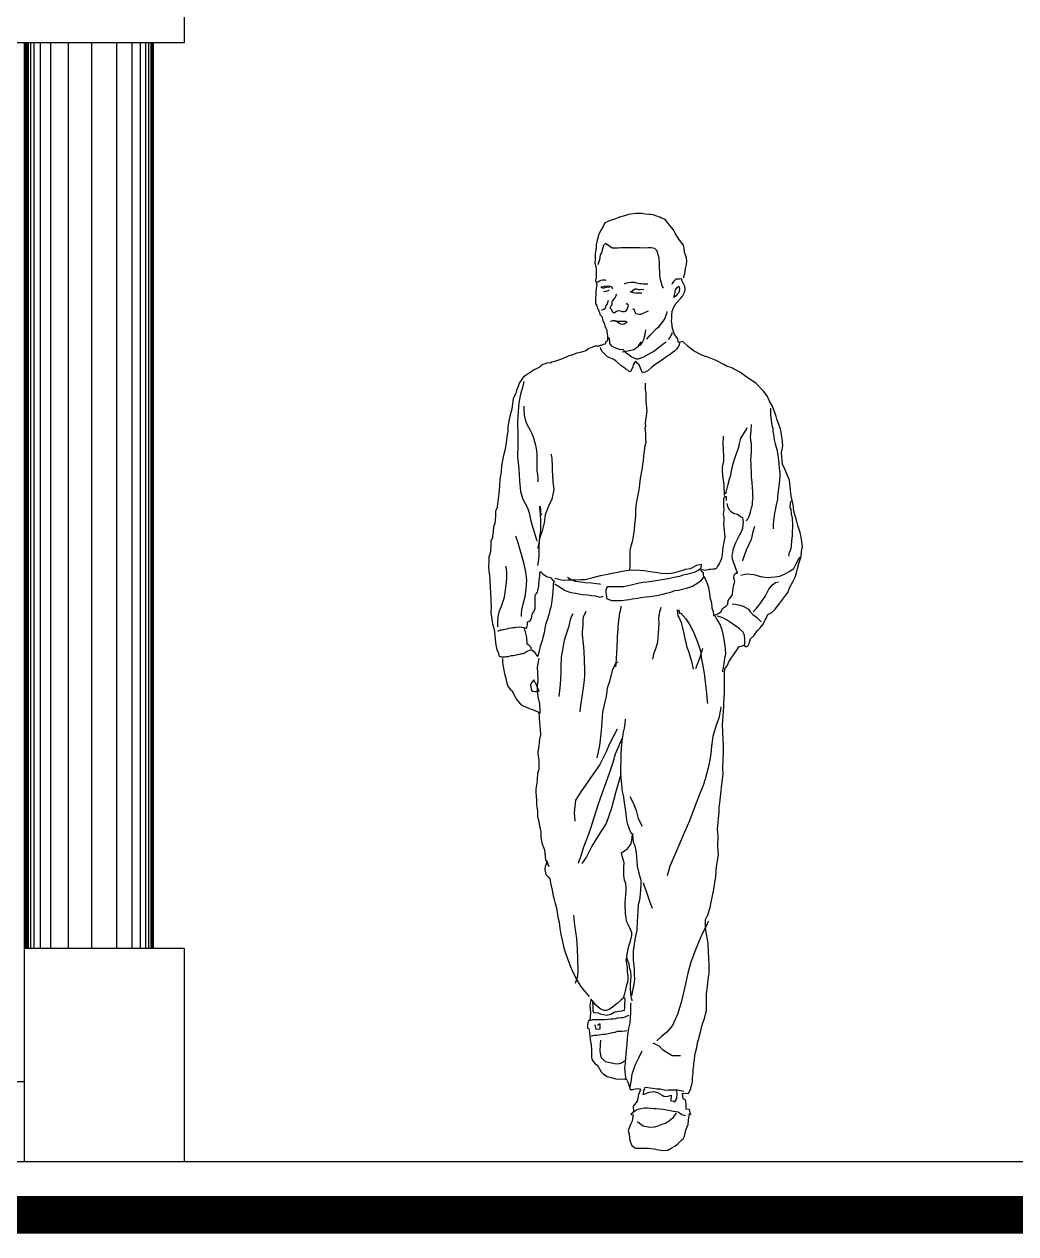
# Model space of a CAD drawing. Extents: x 152 to 700, y -120 to 84.
# Drawn here: x 176.58 to 178.441, y 76.948 to 79.219 of the extents above; entities that cross this region are included whole.
import ezdxf

# ---------------------------------------------------------------- set-up
doc = ezdxf.new("R2010")
doc.units = 0
doc.header["$LTSCALE"] = 0.03
doc.layers.get('0').update_dxf_attribs({"linetype": 'CONTINUOUS'})
doc.layers.add('MUEBLES', color=8, linetype='CONTINUOUS')

# ---------------------------------------------------------------- blocks, each defined once
blk = doc.blocks.new('PEOPLE5')
at = {"linetype": 'Continuous'}
for points in [[(-0.0001, 0.9958), (-0.0006, 0.9965), (-0.0028, 0.9976), (-0.0037, 0.9979), (-0.0051, 0.9982), (-0.0068, 0.9993), (-0.0082, 0.9996), (-0.0101, 1.0004), (-0.0129, 1.0017), (-0.0141, 1.002), (-0.0167, 1.0024), (-0.0184, 1.0024), (-0.0225, 1.0027), (-0.0256, 1.0034), (-0.0279, 1.0034), (-0.0299, 1.0032), (-0.0324, 1.0032), (-0.038, 1.0026), (-0.0403, 1.0024), (-0.0422, 1.0017), (-0.0462, 1.0004), (-0.0485, 0.9998), (-0.0498, 0.9993), (-0.0523, 0.9982), (-0.0541, 0.9976), (-0.0574, 0.9967), (-0.0589, 0.9961), (-0.0613, 0.9953), (-0.0631, 0.9944), (-0.0647, 0.9936), (-0.0656, 0.993), (-0.0668, 0.9914), (-0.0672, 0.9903), (-0.0681, 0.9885), (-0.0698, 0.9854), (-0.0704, 0.9846), (-0.0717, 0.9818), (-0.0726, 0.9792), (-0.0729, 0.9781), (-0.0735, 0.9759), (-0.0737, 0.975), (-0.0743, 0.9726), (-0.0744, 0.972), (-0.0748, 0.9694), (-0.0749, 0.9668), (-0.0751, 0.9657), (-0.0751, 0.9646), (-0.0751, 0.9638), (-0.076, 0.961), (-0.076, 0.9609), (-0.0758, 0.9582), (-0.076, 0.9551), (-0.0763, 0.9502), (-0.0752, 0.9467), (-0.0749, 0.9435), (-0.0748, 0.9419), (-0.0748, 0.9396), (-0.0748, 0.9368), (-0.0748, 0.9339), (-0.0751, 0.9332), (-0.0755, 0.9326), (-0.0755, 0.9315), (-0.0748, 0.9298), (-0.0744, 0.9277), (-0.0741, 0.9266), (-0.0744, 0.925), (-0.0748, 0.9236), (-0.0749, 0.9224), (-0.0752, 0.9205), (-0.0754, 0.9185), (-0.0754, 0.9153), (-0.0755, 0.9139), (-0.0755, 0.9126), (-0.0755, 0.9098), (-0.0755, 0.9075), (-0.0751, 0.9063), (-0.074, 0.9045), (-0.0734, 0.9019), (-0.0729, 0.901), (-0.0721, 0.899), (-0.0715, 0.8974), (-0.0709, 0.8954), (-0.0687, 0.8934), (-0.0686, 0.8917), (-0.0682, 0.8903), (-0.0679, 0.8886), (-0.0673, 0.888), (-0.067, 0.8872), (-0.0662, 0.8862), (-0.0653, 0.8819), (-0.0644, 0.8808), (-0.0637, 0.8794), (-0.0634, 0.8783), (-0.0634, 0.8771), (-0.0631, 0.8745), (-0.0627, 0.8729), (-0.0627, 0.8718), (-0.0627, 0.8707), (-0.0627, 0.8689), (-0.0628, 0.867), (-0.0641, 0.8667), (-0.0645, 0.8662), (-0.0651, 0.8636), (-0.0675, 0.8634), (-0.0689, 0.8628), (-0.0699, 0.8622), (-0.0707, 0.8622), (-0.0721, 0.8616), (-0.0737, 0.8616), (-0.0758, 0.8614), (-0.0775, 0.8611), (-0.0794, 0.8603), (-0.0806, 0.8597), (-0.0822, 0.8591), (-0.0838, 0.8582), (-0.0861, 0.8566), (-0.0907, 0.8551), (-0.0934, 0.8546), (-0.0957, 0.8541), (-0.0985, 0.8529), (-0.1008, 0.852), (-0.1028, 0.8515), (-0.1048, 0.8507), (-0.1076, 0.8493), (-0.1111, 0.8479), (-0.1121, 0.8475), (-0.1152, 0.8467), (-0.1163, 0.8462), (-0.1194, 0.8453), (-0.1221, 0.8444), (-0.1241, 0.8433), (-0.127, 0.8436), (-0.1294, 0.8428), (-0.1317, 0.8419), (-0.1339, 0.8405), (-0.1359, 0.8388), (-0.139, 0.8372), (-0.1411, 0.8363), (-0.1486, 0.8312), (-0.1506, 0.8298), (-0.1526, 0.8288), (-0.1542, 0.8262), (-0.1557, 0.824), (-0.157, 0.822), (-0.1582, 0.8185), (-0.1599, 0.8141), (-0.1608, 0.8113), (-0.1636, 0.8053), (-0.1647, 0.7975), (-0.165, 0.7941), (-0.1669, 0.7882), (-0.1681, 0.7814), (-0.1692, 0.7756), (-0.1694, 0.7711), (-0.1703, 0.7642), (-0.1712, 0.7581), (-0.1726, 0.7502), (-0.1743, 0.7434), (-0.1759, 0.7336), (-0.1764, 0.7274), (-0.1778, 0.7195), (-0.1781, 0.7124), (-0.1788, 0.7043), (-0.1799, 0.6954), (-0.1804, 0.6931), (-0.1805, 0.6906), (-0.1804, 0.6896), (-0.1816, 0.6869), (-0.1826, 0.6849), (-0.1824, 0.6798), (-0.1827, 0.6762), (-0.1833, 0.6719), (-0.1844, 0.6685), (-0.185, 0.6633), (-0.1855, 0.6587), (-0.1858, 0.6571), (-0.1875, 0.6531), (-0.1875, 0.6494), (-0.1877, 0.6429), (-0.1881, 0.6402), (-0.1895, 0.636), (-0.1897, 0.6303), (-0.1899, 0.626), (-0.1894, 0.6211), (-0.1888, 0.6165), (-0.1886, 0.6128), (-0.1886, 0.61), (-0.188, 0.6041), (-0.1878, 0.5977), (-0.1875, 0.5914), (-0.1875, 0.589), (-0.1869, 0.5833), (-0.1875, 0.5771), (-0.1868, 0.572), (-0.1855, 0.5648), (-0.1843, 0.5597), (-0.1835, 0.5565), (-0.183, 0.5521), (-0.1827, 0.5492), (-0.1823, 0.5444), (-0.1819, 0.5408), (-0.181, 0.5372), (-0.1793, 0.534), (-0.179, 0.531), (-0.1785, 0.5304), (-0.1764, 0.5296), (-0.1756, 0.5296), (-0.1745, 0.5295), (-0.1726, 0.5295), (-0.1709, 0.5298), (-0.1689, 0.5301), (-0.168, 0.5302), (-0.1655, 0.5309), (-0.1635, 0.5309), (-0.1616, 0.5312), (-0.1591, 0.5321), (-0.1563, 0.5326), (-0.1543, 0.533), (-0.1529, 0.5333), (-0.1508, 0.5343), (-0.1487, 0.5355), (-0.1467, 0.5364), (-0.1444, 0.5371), (-0.1442, 0.5396), (-0.1453, 0.5405), (-0.147, 0.5422), (-0.1486, 0.543), (-0.1487, 0.5451), (-0.1489, 0.5479), (-0.1491, 0.5503), (-0.1495, 0.5535), (-0.1503, 0.5563), (-0.1511, 0.5579), (-0.1514, 0.5597), (-0.1519, 0.5606), (-0.1543, 0.5611), (-0.1565, 0.5613), (-0.1599, 0.5611), (-0.1618, 0.5606), (-0.1639, 0.5605), (-0.1658, 0.5603), (-0.1684, 0.5597), (-0.1705, 0.5591), (-0.1723, 0.5588), (-0.1754, 0.5582), (-0.1776, 0.5582), (-0.1804, 0.5565)], [(0.0186, 0.9346), (0.0189, 0.9362), (0.0199, 0.9391), (0.0205, 0.9446), (0.0216, 0.9489), (0.0219, 0.9523), (0.0217, 0.9559), (0.0194, 0.9621), (0.0192, 0.9666), (0.0183, 0.9694), (0.0134, 0.9759), (0.0096, 0.9823), (0.0076, 0.9858), (0.0033, 0.991), (0.0014, 0.9936), (-0.0015, 0.9972)], [(-0.0029, 0.9235), (-0.0039, 0.9253), (-0.0046, 0.927), (-0.0048, 0.9283), (-0.0054, 0.9301), (-0.006, 0.9323), (-0.0067, 0.9377), (-0.0068, 0.9408), (-0.0071, 0.9453), (-0.0071, 0.95), (-0.0077, 0.9556), (-0.0087, 0.959), (-0.0093, 0.9616), (-0.0098, 0.9633), (-0.0122, 0.966), (-0.016, 0.9668), (-0.0198, 0.9666), (-0.0253, 0.9663), (-0.0287, 0.9666), (-0.034, 0.9666), (-0.0411, 0.9668), (-0.044, 0.9668), (-0.0487, 0.9668), (-0.0515, 0.9664), (-0.0577, 0.9663), (-0.0591, 0.9674), (-0.065, 0.9714), (-0.0675, 0.9688), (-0.0675, 0.9683), (-0.0676, 0.9668), (-0.0693, 0.9613), (-0.0706, 0.9592), (-0.0712, 0.9539), (-0.0732, 0.9483)], [(-0.0644, 0.9314), (-0.0647, 0.9315), (-0.065, 0.932), (-0.0659, 0.9322), (-0.0682, 0.932), (-0.0699, 0.9317), (-0.0713, 0.9311), (-0.073, 0.9301), (-0.0741, 0.9295)], [(-0.042, 0.0767), (-0.0405, 0.0737), (-0.0391, 0.0697), (-0.0386, 0.0672), (-0.036, 0.0674), (-0.0316, 0.0683), (-0.0281, 0.068), (-0.0276, 0.0669), (-0.0298, 0.0619), (-0.0304, 0.0581), (-0.0312, 0.0546), (-0.0355, 0.0494), (-0.035, 0.0429), (-0.0378, 0.0405), (-0.0352, 0.0401), (-0.0361, 0.0362), (-0.0364, 0.0335), (-0.0383, 0.03), (-0.0408, 0.0235), (-0.0395, 0.0196), (-0.0392, 0.0151), (-0.0385, 0.0115), (-0.0368, 0.0073), (-0.033, 0.0047), (-0.0282, 0.0047), (-0.0257, 0.0047), (-0.0205, 0.0045), (-0.0188, 0.0044), (-0.0163, 0.0042), (-0.0129, 0.0038), (-0.0099, 0.0033), (-0.0036, 0.0019), (0.0017, 0.0024), (0.0054, 0.0044), (0.0092, 0.0066), (0.0127, 0.0097), (0.0166, 0.0134), (0.0179, 0.0146), (0.0194, 0.0174), (0.0202, 0.021), (0.0213, 0.025), (0.0233, 0.0298), (0.0239, 0.0345), (0.0248, 0.0415), (0.0264, 0.0402), (0.0247, 0.0458), (0.0213, 0.0461), (0.0214, 0.052), (0.0205, 0.0563), (0.0179, 0.0573), (0.0174, 0.0635), (0.0236, 0.0629), (0.0239, 0.0633), (0.0255, 0.0667), (0.0261, 0.0684), (0.0265, 0.0705), (0.0268, 0.0716), (0.0276, 0.0737), (0.0279, 0.0765), (0.0281, 0.0799), (0.0287, 0.0843), (0.0289, 0.0885), (0.0293, 0.0925), (0.0296, 0.0954), (0.0303, 0.099), (0.0307, 0.1035), (0.0313, 0.1068), (0.0327, 0.1123), (0.0335, 0.117), (0.0349, 0.1218), (0.0366, 0.1286), (0.038, 0.1348), (0.0391, 0.1386), (0.0407, 0.1431), (0.0419, 0.1477), (0.0431, 0.1517), (0.043, 0.1589), (0.043, 0.1696), (0.0439, 0.1772), (0.0448, 0.1849), (0.0458, 0.1916), (0.0458, 0.2003), (0.0455, 0.2071), (0.0452, 0.2143), (0.0448, 0.2223), (0.0445, 0.2257), (0.0428, 0.2349), (0.0421, 0.2402), (0.0421, 0.2489), (0.0444, 0.2538), (0.047, 0.2619), (0.0481, 0.2673), (0.0503, 0.2793), (0.0531, 0.2949), (0.0538, 0.3056), (0.0557, 0.318), (0.0552, 0.3269), (0.0555, 0.3387), (0.0549, 0.3456), (0.0565, 0.3641), (0.0566, 0.3691), (0.0574, 0.3736), (0.0582, 0.3833), (0.0594, 0.393), (0.0607, 0.4041), (0.0605, 0.4105), (0.0613, 0.4277), (0.061, 0.4334), (0.0605, 0.4496), (0.06, 0.4567), (0.0616, 0.4758), (0.0616, 0.4801), (0.0621, 0.491), (0.0622, 0.4992), (0.0624, 0.5126), (0.0627, 0.5172), (0.0649, 0.52), (0.0673, 0.5248), (0.0694, 0.5281), (0.0717, 0.5316), (0.0746, 0.5355), (0.0777, 0.5402), (0.0802, 0.5409), (0.0833, 0.5419), (0.0847, 0.5403), (0.0872, 0.5409), (0.0887, 0.5437), (0.0901, 0.5487), (0.0934, 0.552), (0.0973, 0.5572), (0.1002, 0.5606), (0.1036, 0.5645), (0.1084, 0.5748), (0.1129, 0.5769), (0.1164, 0.5807), (0.1212, 0.5869), (0.1298, 0.5982), (0.1322, 0.6042), (0.1354, 0.6098), (0.1376, 0.6148), (0.139, 0.6193), (0.1407, 0.6253), (0.1415, 0.6292), (0.1441, 0.6367), (0.1444, 0.6422), (0.1455, 0.6475), (0.1441, 0.6574), (0.143, 0.6623), (0.1407, 0.67), (0.1396, 0.6743), (0.1362, 0.6854), (0.1356, 0.6925), (0.1336, 0.7013), (0.1323, 0.7114), (0.1316, 0.7182), (0.1286, 0.7257), (0.1267, 0.73), (0.1241, 0.7353), (0.1232, 0.7477), (0.1244, 0.755), (0.1238, 0.7629), (0.1222, 0.7732), (0.1182, 0.7837), (0.1176, 0.7865), (0.1137, 0.7966), (0.1098, 0.8036), (0.1083, 0.8076), (0.1043, 0.8132), (0.0962, 0.8216), (0.0861, 0.8284), (0.0785, 0.8338), (0.0695, 0.8388), (0.0652, 0.8399), (0.0616, 0.842), (0.0532, 0.8461), (0.0444, 0.8499), (0.0388, 0.8517), (0.0351, 0.8532), (0.0287, 0.8571), (0.0239, 0.861), (0.0177, 0.8665), (0.0129, 0.8656), (0.0123, 0.8693), (0.0085, 0.8746), (0.0071, 0.8797), (0.0062, 0.8821), (0.0064, 0.8844), (0.0056, 0.8886), (0.0058, 0.8909), (0.0061, 0.8945), (0.0064, 0.899), (0.0078, 0.9024), (0.0104, 0.9073), (0.0118, 0.9087), (0.0154, 0.9128), (0.0172, 0.9149), (0.0199, 0.9199), (0.0203, 0.9222), (0.0197, 0.9252), (0.0165, 0.9318), (0.0168, 0.9336), (0.014, 0.9332), (0.0103, 0.9331), (0.0081, 0.9309), (0.0064, 0.9286), (0.0058, 0.9275)], [(-0.0571, 0.9227), (-0.0582, 0.9246), (-0.0606, 0.9255), (-0.062, 0.9253), (-0.0631, 0.9253), (-0.065, 0.9255), (-0.0682, 0.9246), (-0.0698, 0.9246), (-0.0689, 0.9242), (-0.0672, 0.9235), (-0.0651, 0.9242), (-0.0637, 0.9246), (-0.0603, 0.925)], [(-0.0611, 0.9216), (-0.0622, 0.9208), (-0.0633, 0.9205), (-0.0647, 0.9201), (-0.0651, 0.9201), (-0.0672, 0.9198)], [(-0.0448, 0.9286), (-0.0442, 0.9286), (-0.0423, 0.9292), (-0.0405, 0.9297), (-0.0377, 0.93), (-0.0355, 0.9301), (-0.0341, 0.93), (-0.0323, 0.9292), (-0.0285, 0.9287), (-0.027, 0.9284), (-0.025, 0.9283), (-0.0237, 0.9283), (-0.022, 0.928), (-0.0198, 0.9283)], [(-0.0385, 0.9204), (-0.038, 0.9196), (-0.0358, 0.9188), (-0.0326, 0.9182), (-0.0318, 0.9185), (-0.0304, 0.9187), (-0.0282, 0.9184), (-0.0262, 0.9184)], [(-0.0371, 0.9202), (-0.0361, 0.9205), (-0.0349, 0.9218), (-0.0332, 0.9229), (-0.0318, 0.9229), (-0.0309, 0.9225), (-0.0295, 0.9221), (-0.0276, 0.9222), (-0.026, 0.9224), (-0.024, 0.9222)], [(0.0092, 0.921), (0.0104, 0.9221), (0.0109, 0.9233), (0.0115, 0.9242), (0.0134, 0.9255), (0.0137, 0.9242), (0.0141, 0.9224), (0.0134, 0.919), (0.0121, 0.9174), (0.0106, 0.9153), (0.0081, 0.9137), (0.0089, 0.9159), (0.0093, 0.9176), (0.0095, 0.9188), (0.0096, 0.9201), (0.0096, 0.9208)], [(-0.062, 0.9104), (-0.0633, 0.9069), (-0.0645, 0.9045), (-0.0654, 0.9019), (-0.0668, 0.9007), (-0.0687, 0.9002), (-0.0692, 0.9002)], [(-0.0578, 0.9103), (-0.0582, 0.9083), (-0.0583, 0.9053), (-0.06, 0.9036), (-0.0599, 0.9022), (-0.0583, 0.9004), (-0.0582, 0.899), (-0.0575, 0.8982), (-0.0568, 0.898), (-0.0555, 0.8973), (-0.0543, 0.8982), (-0.0527, 0.899), (-0.0515, 0.8996), (-0.0493, 0.8993), (-0.0467, 0.8985), (-0.0445, 0.8985), (-0.0431, 0.8991), (-0.0419, 0.9008), (-0.0409, 0.9033), (-0.0405, 0.9047), (-0.0406, 0.9056), (-0.0416, 0.9066), (-0.0426, 0.9075)], [(-0.0572, 0.91), (-0.0563, 0.9112), (-0.0554, 0.9125), (-0.0543, 0.9139), (-0.0535, 0.9159), (-0.0529, 0.9171)], [(-0.0358, 0.9018), (-0.0344, 0.9007), (-0.034, 0.8991), (-0.0333, 0.8976), (-0.0329, 0.8968), (-0.0326, 0.8963), (-0.0288, 0.8957), (-0.0271, 0.8959), (-0.0259, 0.8965), (-0.0222, 0.898), (-0.0191, 0.8993)], [(-0.0209, 0.8692), (-0.0191, 0.8712), (-0.0169, 0.8737), (-0.0152, 0.8755), (-0.0118, 0.879), (-0.0104, 0.8803), (-0.0081, 0.8821), (-0.0053, 0.8853), (-0.002, 0.8901), (0.0005, 0.8963), (0.0011, 0.8987)], [(-0.0594, 0.8881), (-0.0588, 0.8883), (-0.0569, 0.8889), (-0.0547, 0.889), (-0.0518, 0.8884), (-0.0499, 0.8883), (-0.0468, 0.8881), (-0.0436, 0.8881), (-0.0416, 0.8873), (-0.0448, 0.885), (-0.0457, 0.885), (-0.047, 0.8847), (-0.0484, 0.885), (-0.0502, 0.8859), (-0.052, 0.8873), (-0.0529, 0.8878), (-0.0541, 0.8881), (-0.0554, 0.8883), (-0.0566, 0.8887), (-0.0575, 0.8893)], [(-0.0285, 0.8624), (-0.0281, 0.8627), (-0.0273, 0.8634), (-0.0259, 0.8651), (-0.0243, 0.8679), (-0.0236, 0.8696), (-0.0231, 0.872), (-0.0226, 0.8743), (-0.0217, 0.8791)], [(-0.0001, 0.8659), (-0.0032, 0.8638), (-0.0087, 0.8594), (-0.0132, 0.856), (-0.016, 0.8544), (-0.0225, 0.8507), (-0.0251, 0.8495), (-0.0276, 0.8486), (-0.0299, 0.8475), (-0.0318, 0.8478), (-0.0368, 0.8498), (-0.0391, 0.8515), (-0.0428, 0.854), (-0.0456, 0.8574), (-0.0461, 0.8579), (-0.049, 0.8575), (-0.0557, 0.86), (-0.0583, 0.8617), (-0.0602, 0.8644), (-0.0602, 0.8676), (-0.0614, 0.8709)], [(-0.0467, 0.8555), (-0.0447, 0.8558), (-0.0392, 0.8568), (-0.0346, 0.858), (-0.0296, 0.8617), (-0.0267, 0.8661)], [(0.0061, 0.876), (0.0061, 0.8751), (0.0042, 0.8712), (0.0022, 0.8687)], [(0.014, 0.8653), (0.0137, 0.8627), (0.0124, 0.8603), (0.0109, 0.8583), (0.0089, 0.8563), (0.0064, 0.8546), (0.0036, 0.8524), (-0.0008, 0.8493), (-0.0034, 0.8475), (-0.0071, 0.8447), (-0.0108, 0.8427), (-0.0158, 0.8386), (-0.0198, 0.8351), (-0.0226, 0.8338), (-0.0248, 0.8335), (-0.0254, 0.8332), (-0.0264, 0.8355), (-0.0274, 0.8382), (-0.0291, 0.8416), (-0.031, 0.8433), (-0.0323, 0.8447), (-0.0326, 0.8454), (-0.0335, 0.8445), (-0.0344, 0.8434), (-0.0352, 0.8416), (-0.0358, 0.8394), (-0.0377, 0.8349), (-0.0391, 0.8341), (-0.0409, 0.8358), (-0.0434, 0.8374), (-0.0454, 0.8386), (-0.0484, 0.8409), (-0.0527, 0.8447), (-0.056, 0.8472), (-0.0597, 0.8487), (-0.063, 0.8506), (-0.0653, 0.8527), (-0.0672, 0.8544), (-0.0687, 0.8563), (-0.0699, 0.8588), (-0.0704, 0.8603)], [(-0.1522, 0.8237), (-0.1537, 0.8175), (-0.1556, 0.8101), (-0.1574, 0.8011), (-0.1585, 0.7868), (-0.1588, 0.7805), (-0.1585, 0.766), (-0.1587, 0.7564), (-0.1588, 0.7438), (-0.1576, 0.7305), (-0.1568, 0.7176), (-0.1556, 0.7061), (-0.1531, 0.6979), (-0.1483, 0.6889), (-0.1464, 0.6833), (-0.1452, 0.6765), (-0.1429, 0.6685), (-0.1415, 0.6644), (-0.1388, 0.6545), (-0.1384, 0.6531)], [(-0.0226, 0.8219), (-0.0225, 0.8202), (-0.0225, 0.818), (-0.0225, 0.8157), (-0.0219, 0.811), (-0.0219, 0.8095), (-0.0219, 0.8064), (-0.0219, 0.8045), (-0.0217, 0.8023), (-0.0215, 0.7997), (-0.0208, 0.7922), (-0.022, 0.7846), (-0.0226, 0.7798), (-0.0223, 0.7758), (-0.0228, 0.7738), (-0.0223, 0.769), (-0.0222, 0.7662), (-0.0222, 0.762), (-0.0219, 0.7587), (-0.0229, 0.7549), (-0.0239, 0.7468), (-0.0243, 0.7442), (-0.0248, 0.7386), (-0.0254, 0.7356), (-0.0259, 0.7316), (-0.0268, 0.7259), (-0.0278, 0.72), (-0.0285, 0.7139), (-0.0293, 0.7079), (-0.0307, 0.7009), (-0.0315, 0.6972), (-0.0324, 0.6913), (-0.033, 0.6864), (-0.033, 0.6795), (-0.0338, 0.6712), (-0.0344, 0.6652), (-0.0355, 0.6581), (-0.0363, 0.6523), (-0.0378, 0.6478), (-0.0388, 0.6432), (-0.0388, 0.6391), (-0.0388, 0.6322), (-0.0388, 0.626), (-0.0391, 0.6224)], [(-0.1523, 0.7974), (-0.1523, 0.7963), (-0.1523, 0.7941), (-0.1519, 0.7879), (-0.1503, 0.7817), (-0.1486, 0.7774), (-0.1455, 0.7718), (-0.1438, 0.7688), (-0.1422, 0.7648), (-0.1399, 0.7573), (-0.139, 0.7522), (-0.1384, 0.7471), (-0.1384, 0.7431), (-0.1384, 0.7389), (-0.1382, 0.733), (-0.1382, 0.7285), (-0.1377, 0.7243), (-0.1373, 0.72), (-0.1371, 0.7167)], [(0.1115, 0.7952), (0.1115, 0.7941), (0.1115, 0.7926), (0.1115, 0.7905), (0.1114, 0.7891), (0.1115, 0.7877), (0.1119, 0.7846), (0.1122, 0.7823), (0.1125, 0.7795), (0.1129, 0.7767), (0.1137, 0.7738), (0.1139, 0.7724), (0.114, 0.7708), (0.1142, 0.7685), (0.1148, 0.7649), (0.1153, 0.7615), (0.1165, 0.7573), (0.1181, 0.7513), (0.1187, 0.7474), (0.1199, 0.7401), (0.1204, 0.7355), (0.1207, 0.7311), (0.1212, 0.7266), (0.1215, 0.7218), (0.121, 0.7182), (0.1202, 0.712), (0.1196, 0.7069), (0.119, 0.7009), (0.1187, 0.6981), (0.1171, 0.6903), (0.116, 0.6846), (0.1157, 0.6832), (0.1151, 0.6776), (0.1143, 0.6712), (0.1143, 0.6663)], [(0.0858, 0.6748), (0.0867, 0.6765), (0.0875, 0.6779), (0.0884, 0.6799), (0.0894, 0.6821), (0.0901, 0.6841), (0.0908, 0.6874), (0.0912, 0.6889), (0.092, 0.6923), (0.0923, 0.6956), (0.0928, 0.699), (0.0926, 0.7018), (0.0925, 0.7063), (0.0922, 0.7103), (0.0917, 0.7158), (0.0912, 0.7218), (0.0909, 0.7279), (0.0906, 0.7322), (0.0906, 0.7359), (0.0904, 0.7395), (0.0909, 0.7487), (0.0909, 0.7559), (0.0909, 0.7575), (0.0904, 0.7601), (0.0904, 0.7618), (0.0901, 0.7643), (0.0906, 0.7708), (0.0912, 0.778)], [(0.0624, 0.702), (0.0621, 0.7054), (0.0619, 0.71), (0.0618, 0.7136), (0.0608, 0.7206), (0.0605, 0.7237), (0.0602, 0.7282), (0.0602, 0.7322), (0.0616, 0.7387), (0.0616, 0.7432), (0.0611, 0.7514), (0.0608, 0.757), (0.061, 0.7653)], [(0.0636, 0.7038), (0.0644, 0.7071), (0.0658, 0.7125), (0.068, 0.7207), (0.0689, 0.7237), (0.0697, 0.7285), (0.0711, 0.7347), (0.0729, 0.7409), (0.0743, 0.7446), (0.0763, 0.7508), (0.0779, 0.7552), (0.078, 0.7566), (0.0783, 0.7576), (0.0796, 0.7632), (0.0856, 0.7724), (0.0864, 0.7747)], [(-0.123, 0.746), (-0.1228, 0.7459), (-0.1224, 0.7414), (-0.1219, 0.7335), (-0.1219, 0.7291), (-0.1216, 0.7229), (-0.1213, 0.7169), (-0.1202, 0.7082), (-0.1222, 0.6982), (-0.1258, 0.6905), (-0.1294, 0.6813), (-0.1306, 0.6726), (-0.1326, 0.6644), (-0.1349, 0.657), (-0.1366, 0.6494), (-0.1374, 0.6453)], [(0.0645, 0.6968), (0.0644, 0.6978), (0.0642, 0.6992), (0.0642, 0.7006), (0.0636, 0.7007), (0.0624, 0.7006), (0.0613, 0.6985), (0.0613, 0.6968), (0.0613, 0.695), (0.0613, 0.693), (0.0613, 0.6916), (0.0616, 0.6863), (0.0607, 0.6821), (0.0616, 0.6784), (0.0616, 0.675), (0.0613, 0.6714), (0.0616, 0.6678), (0.0622, 0.661), (0.0625, 0.6576), (0.0618, 0.6543), (0.0616, 0.6514), (0.0605, 0.647), (0.0596, 0.6391), (0.059, 0.6345), (0.0565, 0.6289), (0.0549, 0.6266), (0.0534, 0.6238), (0.0526, 0.6235), (0.0517, 0.6232), (0.05, 0.6232), (0.0475, 0.623), (0.0462, 0.6228), (0.0416, 0.6219), (0.0386, 0.6224), (0.0366, 0.6221), (0.0376, 0.6213), (0.0394, 0.6197), (0.0394, 0.6171), (0.0399, 0.6149), (0.0405, 0.6146), (0.0414, 0.6131), (0.0427, 0.6104), (0.0434, 0.6089), (0.0447, 0.6049), (0.045, 0.6038), (0.0455, 0.6008), (0.0461, 0.5976), (0.0467, 0.5931), (0.0476, 0.5898), (0.0483, 0.5873), (0.0487, 0.5824), (0.0487, 0.5819), (0.05, 0.5779), (0.0504, 0.5751), (0.0506, 0.5737), (0.052, 0.574), (0.0552, 0.5755), (0.0571, 0.5769), (0.0585, 0.5779), (0.059, 0.5791), (0.0605, 0.5817), (0.0624, 0.5825), (0.0638, 0.5836), (0.0658, 0.5858), (0.0661, 0.5897), (0.0672, 0.5911), (0.0707, 0.596), (0.0711, 0.601), (0.0723, 0.6064), (0.0732, 0.6101), (0.0723, 0.6137), (0.0725, 0.6173), (0.0743, 0.6191), (0.0762, 0.6191), (0.0748, 0.623), (0.0731, 0.6273), (0.072, 0.6309), (0.0709, 0.6339), (0.0704, 0.637), (0.0714, 0.6435), (0.0718, 0.6452), (0.0729, 0.6481), (0.0743, 0.6519), (0.0766, 0.6559), (0.0773, 0.6573), (0.0783, 0.6595), (0.0797, 0.6619), (0.0818, 0.6672), (0.0824, 0.6739), (0.0819, 0.6782), (0.0793, 0.6793), (0.0762, 0.6816), (0.0718, 0.6827), (0.0692, 0.6844), (0.0676, 0.6864), (0.0659, 0.6902), (0.0649, 0.6936)], [(-0.1371, 0.6273), (-0.137, 0.6291), (-0.136, 0.6336), (-0.1359, 0.6387), (-0.1359, 0.643), (-0.1357, 0.6475), (-0.1349, 0.6584), (-0.1345, 0.6619), (-0.134, 0.666), (-0.134, 0.6739), (-0.1345, 0.6826), (-0.1349, 0.6878), (-0.1349, 0.6906), (-0.1345, 0.6882), (-0.1342, 0.6826), (-0.1334, 0.681)], [(0.1309, 0.6373), (0.1316, 0.6412), (0.1333, 0.6452), (0.1339, 0.6483), (0.1342, 0.6534), (0.1347, 0.6588), (0.1347, 0.6633), (0.1353, 0.6683), (0.1353, 0.6706), (0.1348, 0.6779), (0.1339, 0.6823), (0.1333, 0.6875), (0.1323, 0.6889), (0.1326, 0.6944), (0.1337, 0.6968)], [(0.0943, 0.6689), (0.0925, 0.6632), (0.0906, 0.6548), (0.0883, 0.6495), (0.0853, 0.6436), (0.0815, 0.6326), (0.0813, 0.6322)], [(-0.1546, 0.5727), (-0.1545, 0.5757), (-0.1542, 0.5797), (-0.1528, 0.5858), (-0.1509, 0.5942), (-0.1495, 0.6018), (-0.1491, 0.6117), (-0.1501, 0.6205), (-0.1517, 0.6286), (-0.1545, 0.6391), (-0.1587, 0.6525), (-0.1608, 0.6585)], [(0.0796, 0.6168), (0.0858, 0.6184), (0.0937, 0.6176), (0.1007, 0.6156), (0.1077, 0.6145), (0.1165, 0.6149), (0.1215, 0.6159), (0.1263, 0.6179), (0.1314, 0.6208), (0.1362, 0.6241), (0.1392, 0.6295), (0.1419, 0.6351), (0.1427, 0.6363)], [(-0.1796, 0.5613), (-0.1801, 0.5624), (-0.1801, 0.567), (-0.1796, 0.5724), (-0.1781, 0.5786), (-0.1762, 0.5836), (-0.1728, 0.5934), (-0.1711, 0.6061), (-0.1705, 0.6131), (-0.1705, 0.6197), (-0.1709, 0.6264)], [(-0.1514, 0.5605), (-0.1509, 0.5605), (-0.1497, 0.5603), (-0.1492, 0.5603), (-0.1491, 0.5611), (-0.1486, 0.5622), (-0.1484, 0.5639), (-0.1484, 0.565), (-0.1484, 0.5669), (-0.1481, 0.5669), (-0.1467, 0.5673), (-0.145, 0.5686), (-0.1444, 0.57), (-0.1439, 0.571), (-0.1435, 0.5726), (-0.1435, 0.5734), (-0.1432, 0.5748), (-0.143, 0.5757), (-0.1422, 0.5774), (-0.1416, 0.5777), (-0.141, 0.5782), (-0.1407, 0.5797), (-0.1405, 0.58), (-0.1402, 0.5813), (-0.1401, 0.5839), (-0.1401, 0.5844), (-0.1401, 0.587), (-0.1399, 0.589), (-0.1399, 0.5907), (-0.1399, 0.5918), (-0.1399, 0.5943), (-0.1399, 0.5952), (-0.1398, 0.596), (-0.1376, 0.5987), (-0.1368, 0.6021), (-0.1363, 0.605), (-0.1363, 0.6073), (-0.1357, 0.6097), (-0.1357, 0.6115), (-0.1354, 0.6129), (-0.1353, 0.614), (-0.1351, 0.616), (-0.1349, 0.6177), (-0.1349, 0.619), (-0.1345, 0.6213), (-0.1339, 0.6205), (-0.1332, 0.6197), (-0.1318, 0.6184), (-0.1303, 0.6171), (-0.1273, 0.6152), (-0.1269, 0.6152), (-0.1252, 0.6148), (-0.1233, 0.6139), (-0.1216, 0.6117), (-0.1196, 0.6106), (-0.1193, 0.6104), (-0.1207, 0.6081), (-0.1207, 0.6063), (-0.1208, 0.6047), (-0.1208, 0.6033), (-0.1211, 0.6013), (-0.1213, 0.5994), (-0.1216, 0.5954), (-0.1216, 0.5948), (-0.1218, 0.5935), (-0.1224, 0.589), (-0.1227, 0.5869), (-0.1228, 0.5848), (-0.1233, 0.5828), (-0.1244, 0.5796), (-0.1252, 0.576), (-0.1259, 0.5734), (-0.1264, 0.571), (-0.1272, 0.5692), (-0.1289, 0.5637), (-0.1297, 0.5602), (-0.1306, 0.5554), (-0.1318, 0.5501), (-0.1325, 0.5472), (-0.1348, 0.5408), (-0.1359, 0.536), (-0.1371, 0.5299), (-0.138, 0.531), (-0.139, 0.5324), (-0.1401, 0.5337), (-0.1422, 0.5355), (-0.1433, 0.5369)], [(-0.119, 0.6135), (-0.1132, 0.6121), (-0.1103, 0.6115), (-0.1047, 0.6117), (-0.0966, 0.6118), (-0.0909, 0.6121), (-0.0867, 0.6123), (-0.0782, 0.6145), (-0.0703, 0.6165), (-0.0628, 0.6179), (-0.0578, 0.6191), (-0.0502, 0.6205), (-0.0451, 0.6215), (-0.0383, 0.6224), (-0.0282, 0.6221), (-0.0237, 0.6219), (-0.0147, 0.6204), (-0.0091, 0.6196), (-0.0059, 0.6191), (0.0028, 0.6188), (0.009, 0.6197), (0.0166, 0.6219), (0.0206, 0.6232), (0.0259, 0.6239), (0.0326, 0.6277), (0.0374, 0.6286), (0.0368, 0.6241), (0.034, 0.6219), (0.0298, 0.6196), (0.0255, 0.6185), (0.0216, 0.6176), (0.0177, 0.6168), (0.0143, 0.6156), (0.0085, 0.6143), (0.0022, 0.6129), (-0.0043, 0.6118), (-0.0157, 0.6101), (-0.0209, 0.6095), (-0.0245, 0.609), (-0.029, 0.6084), (-0.036, 0.6067), (-0.0422, 0.605), (-0.0454, 0.6044), (-0.0537, 0.6045), (-0.0603, 0.6045), (-0.0613, 0.6045), (-0.0633, 0.6044), (-0.0644, 0.601), (-0.0644, 0.598), (-0.0637, 0.594), (-0.0637, 0.5918), (-0.0633, 0.5915), (-0.0582, 0.5898), (-0.0561, 0.5897), (-0.0518, 0.5898), (-0.0481, 0.5898), (-0.0395, 0.5909), (-0.0366, 0.5914), (-0.0304, 0.5921), (-0.0274, 0.5929), (-0.0214, 0.5938), (-0.0177, 0.5942), (-0.0104, 0.5952), (-0.0088, 0.5955), (-0.0037, 0.5965), (0.0003, 0.5976), (0.0048, 0.5988), (0.009, 0.6004), (0.013, 0.601), (0.0217, 0.603), (0.0281, 0.6052), (0.0327, 0.608), (0.0376, 0.6115), (0.0393, 0.6139), (0.041, 0.6156)], [(-0.0699, 0.6069), (-0.071, 0.6072), (-0.0744, 0.6076), (-0.08, 0.6083), (-0.0867, 0.6087), (-0.0914, 0.6092), (-0.0969, 0.6101), (-0.1016, 0.6118), (-0.1056, 0.6145)], [(0.0928, 0.5779), (0.0932, 0.5779), (0.0965, 0.5817), (0.0985, 0.5842), (0.1008, 0.5869), (0.1058, 0.5942), (0.1077, 0.5983), (0.1097, 0.6018), (0.1136, 0.6064), (0.1168, 0.609), (0.1198, 0.6098)], [(-0.0678, 0.5942), (-0.0707, 0.5931), (-0.0754, 0.5945), (-0.0796, 0.5948), (-0.0841, 0.5954), (-0.0896, 0.5959), (-0.0968, 0.5973), (-0.1016, 0.598), (-0.1058, 0.5994), (-0.109, 0.601), (-0.1142, 0.6039), (-0.116, 0.605), (-0.1177, 0.6063), (-0.1191, 0.6072)], [(-0.0484, 0.5839), (-0.0489, 0.5799), (-0.0498, 0.5765), (-0.0506, 0.5706), (-0.0516, 0.5625), (-0.0518, 0.5585), (-0.0523, 0.5515), (-0.0523, 0.5484), (-0.0529, 0.5408), (-0.0532, 0.534), (-0.0535, 0.5275), (-0.054, 0.5223), (-0.0544, 0.5189)], [(-0.0057, 0.5824), (-0.0073, 0.5774), (-0.0082, 0.5713), (-0.0079, 0.5648), (-0.0085, 0.5554), (-0.0094, 0.5453), (-0.0113, 0.5392), (-0.0136, 0.5326), (-0.0147, 0.5271)], [(0.0704, 0.5861), (0.0739, 0.5859), (0.0785, 0.5847), (0.0828, 0.5834), (0.0878, 0.5807), (0.0901, 0.5774), (0.0926, 0.5749), (0.0963, 0.5718), (0.0979, 0.5704), (0.0998, 0.5684), (0.1013, 0.5669)], [(-0.0997, 0.5757), (-0.1005, 0.5745), (-0.1019, 0.5712), (-0.103, 0.5676), (-0.1042, 0.5624), (-0.1061, 0.5561), (-0.1076, 0.5515), (-0.109, 0.5472), (-0.1103, 0.5414), (-0.1117, 0.533), (-0.1123, 0.5293), (-0.1126, 0.5188), (-0.1126, 0.5132), (-0.1129, 0.506), (-0.1134, 0.5003), (-0.1142, 0.4935), (-0.1149, 0.4873)], [(-0.0858, 0.5782), (-0.0889, 0.572), (-0.089, 0.5687), (-0.0892, 0.5639), (-0.0898, 0.556), (-0.09, 0.553), (-0.0886, 0.543), (-0.0884, 0.5399), (-0.0881, 0.5349), (-0.0876, 0.5268), (-0.0876, 0.5225), (-0.0875, 0.5185), (-0.0873, 0.5091), (-0.0879, 0.5017), (-0.0887, 0.4963), (-0.0901, 0.4871), (-0.0906, 0.4843), (-0.0915, 0.4784), (-0.0924, 0.4708)], [(0.0116, 0.5797), (0.0123, 0.5735), (0.0137, 0.5713), (0.016, 0.5661), (0.0169, 0.5619), (0.0189, 0.5546), (0.0197, 0.5487), (0.0211, 0.544), (0.0217, 0.5408), (0.0237, 0.5358), (0.0259, 0.5282), (0.0268, 0.5248), (0.0286, 0.5164)], [(0.0132, 0.58), (0.0143, 0.5763), (0.0157, 0.5763), (0.0208, 0.5701), (0.0245, 0.5647), (0.0289, 0.5569), (0.0323, 0.5481), (0.0346, 0.5423), (0.0369, 0.5347), (0.0372, 0.5288), (0.0386, 0.5219), (0.0405, 0.5116), (0.0408, 0.5088), (0.0424, 0.4967), (0.043, 0.491), (0.0434, 0.4851), (0.0441, 0.4798)], [(0.0604, 0.5135), (0.0604, 0.515), (0.0611, 0.5181), (0.0618, 0.5226), (0.0625, 0.5278), (0.0635, 0.5323), (0.0633, 0.5383), (0.063, 0.5409), (0.0622, 0.5459), (0.0611, 0.552), (0.0597, 0.5585), (0.0571, 0.5647), (0.0537, 0.5704), (0.0514, 0.5745)], [(0.0835, 0.5409), (0.0838, 0.5454), (0.0838, 0.5481), (0.0836, 0.5529), (0.0819, 0.5563), (0.0783, 0.5594), (0.0743, 0.5625), (0.0709, 0.5647), (0.0675, 0.5669), (0.0644, 0.5693), (0.0605, 0.5713), (0.0571, 0.5723), (0.0545, 0.5729)], [(0.0388, 0.5386), (0.036, 0.529), (0.0313, 0.5166)], [(-0.175, 0.5278), (-0.1751, 0.5262), (-0.1748, 0.523), (-0.1743, 0.5191), (-0.1733, 0.5135), (-0.1723, 0.5101), (-0.1714, 0.5067), (-0.1705, 0.5012), (-0.1689, 0.4977), (-0.1666, 0.4952), (-0.1646, 0.4933), (-0.1632, 0.4901), (-0.161, 0.486), (-0.1595, 0.4837), (-0.1556, 0.4789), (-0.1536, 0.4775), (-0.1511, 0.4766), (-0.1461, 0.4742), (-0.1444, 0.4736), (-0.1413, 0.4725), (-0.1396, 0.4718), (-0.1377, 0.471), (-0.1365, 0.4705), (-0.1357, 0.4662), (-0.1357, 0.4635), (-0.1354, 0.46), (-0.1351, 0.4552), (-0.1348, 0.4522), (-0.1345, 0.4465), (-0.1353, 0.4415), (-0.1357, 0.4383), (-0.1363, 0.4341), (-0.1373, 0.4279), (-0.1373, 0.4255), (-0.1362, 0.4195), (-0.1362, 0.4167), (-0.1363, 0.4092), (-0.137, 0.4069), (-0.1376, 0.4048), (-0.138, 0.3981), (-0.1388, 0.3923), (-0.1393, 0.388), (-0.1394, 0.3847), (-0.1388, 0.3764), (-0.1387, 0.3714), (-0.138, 0.3672), (-0.1377, 0.3652), (-0.1377, 0.3581), (-0.137, 0.3564), (-0.1349, 0.3475), (-0.134, 0.3427), (-0.1339, 0.3368), (-0.1328, 0.3304), (-0.1301, 0.3233), (-0.1297, 0.3196), (-0.1289, 0.3131), (-0.1256, 0.3055), (-0.1272, 0.3114), (-0.1273, 0.3104), (-0.1295, 0.3055), (-0.1298, 0.3022), (-0.1286, 0.2969), (-0.1263, 0.2946), (-0.1245, 0.2923), (-0.1235, 0.2883), (-0.1232, 0.2862), (-0.1219, 0.2802), (-0.1208, 0.2743), (-0.1202, 0.2717), (-0.1188, 0.2661), (-0.1173, 0.2614), (-0.1166, 0.2563), (-0.1159, 0.2513), (-0.1145, 0.2462), (-0.1137, 0.2392), (-0.1126, 0.233), (-0.1107, 0.2253), (-0.1098, 0.22), (-0.1081, 0.214), (-0.1052, 0.2062), (-0.103, 0.2006), (-0.1025, 0.1995), (-0.0996, 0.1919), (-0.0954, 0.1846), (-0.0917, 0.1778), (-0.0872, 0.1724), (-0.0824, 0.1665)], [(-0.136, 0.5281), (-0.1368, 0.5239), (-0.138, 0.5186), (-0.1377, 0.5122), (-0.1373, 0.5045), (-0.1379, 0.4984), (-0.1379, 0.4946), (-0.1379, 0.4946), (-0.1371, 0.4868), (-0.1356, 0.4795), (-0.1351, 0.4718), (-0.1351, 0.469)], [(-0.0518, 0.524), (-0.0543, 0.5223), (-0.0577, 0.515), (-0.0608, 0.5034), (-0.063, 0.4961), (-0.0642, 0.4871), (-0.0656, 0.4815), (-0.0681, 0.4704), (-0.0689, 0.4604), (-0.0695, 0.4504), (-0.0712, 0.435), (-0.0727, 0.4279), (-0.0743, 0.4218)], [(-0.1359, 0.4927), (-0.1362, 0.4944), (-0.137, 0.4953), (-0.1382, 0.4981), (-0.1393, 0.5014), (-0.1404, 0.5026), (-0.1416, 0.505), (-0.1441, 0.5019), (-0.1449, 0.4992), (-0.1444, 0.4953), (-0.1441, 0.4936), (-0.1432, 0.493), (-0.1422, 0.4929), (-0.1402, 0.4924), (-0.1385, 0.4924), (-0.1377, 0.4927)], [(0.0583, 0.4763), (0.058, 0.4733), (0.0562, 0.464), (0.0532, 0.4566), (0.0498, 0.4443), (0.0483, 0.4341), (0.0475, 0.426), (0.0461, 0.4176), (0.0448, 0.4108), (0.0417, 0.399), (0.0394, 0.392), (0.0358, 0.3835), (0.0304, 0.3698), (0.025, 0.3545), (0.0172, 0.3371), (0.0104, 0.3205), (0.0039, 0.3058), (0.0008, 0.2955)], [(-0.0352, 0.3394), (-0.0375, 0.3413), (-0.0391, 0.3453), (-0.0409, 0.3505), (-0.042, 0.3553), (-0.0431, 0.3643), (-0.0448, 0.3765), (-0.0454, 0.3795), (-0.0467, 0.3858), (-0.0475, 0.3928), (-0.0481, 0.3999), (-0.0484, 0.4058), (-0.0484, 0.411), (-0.0482, 0.4192), (-0.0481, 0.4251), (-0.0479, 0.4319), (-0.047, 0.4395), (-0.0456, 0.449), (-0.0445, 0.4535), (-0.044, 0.4581), (-0.0436, 0.4631)], [(-0.0526, 0.4524), (-0.0609, 0.4358), (-0.0641, 0.4282), (-0.071, 0.4145), (-0.0793, 0.4027), (-0.0864, 0.3925), (-0.0907, 0.3864), (-0.0968, 0.3764), (-0.0983, 0.3629), (-0.0977, 0.3539)], [(-0.0476, 0.442), (-0.0547, 0.4257), (-0.0572, 0.4168), (-0.0602, 0.4069), (-0.0647, 0.3948), (-0.0684, 0.3843), (-0.0726, 0.3722), (-0.0775, 0.3574), (-0.0814, 0.3452), (-0.0842, 0.3374), (-0.0883, 0.3261), (-0.0912, 0.3168), (-0.0941, 0.3087)], [(-0.0485, 0.4037), (-0.0543, 0.3843), (-0.0585, 0.3677), (-0.0642, 0.3514), (-0.0729, 0.3384), (-0.0796, 0.3272), (-0.0853, 0.3159), (-0.0903, 0.3087)], [(-0.0389, 0.3804), (-0.0352, 0.3734), (-0.0323, 0.3655), (-0.0299, 0.3568), (-0.0259, 0.3486)], [(-0.0422, 0.2054), (-0.042, 0.2087), (-0.0417, 0.2118), (-0.0408, 0.2171), (-0.0397, 0.222), (-0.0381, 0.2259), (-0.0369, 0.2318), (-0.0368, 0.235), (-0.0385, 0.2389), (-0.0403, 0.2428), (-0.0426, 0.2473), (-0.043, 0.2507), (-0.0436, 0.2549), (-0.0437, 0.2589), (-0.0439, 0.2613), (-0.044, 0.2664), (-0.0434, 0.2713), (-0.0431, 0.2757), (-0.0428, 0.2797), (-0.0428, 0.2831), (-0.0431, 0.2875), (-0.0445, 0.291), (-0.0454, 0.2959), (-0.0454, 0.2999), (-0.0453, 0.3056), (-0.0451, 0.3094), (-0.0464, 0.3146), (-0.0471, 0.3166), (-0.0479, 0.3205), (-0.0461, 0.3213), (-0.044, 0.323), (-0.0416, 0.3241), (-0.0375, 0.3298), (-0.0364, 0.3365), (-0.036, 0.3396), (-0.0352, 0.3317), (-0.0341, 0.3287), (-0.0329, 0.3242), (-0.0323, 0.3202), (-0.0313, 0.3117), (-0.031, 0.3059), (-0.0296, 0.2999), (-0.0287, 0.296), (-0.0271, 0.291), (-0.027, 0.2865), (-0.0279, 0.2758), (-0.0287, 0.2696), (-0.0299, 0.2644), (-0.0305, 0.2579), (-0.0309, 0.252), (-0.0312, 0.2465), (-0.0313, 0.2374), (-0.0327, 0.231), (-0.0338, 0.2251), (-0.0346, 0.2197), (-0.0352, 0.2158), (-0.0352, 0.2133), (-0.0355, 0.2053), (-0.0343, 0.196), (-0.0343, 0.1896), (-0.0341, 0.1854), (-0.0346, 0.1797), (-0.036, 0.1732), (-0.0371, 0.1674)], [(-0.0245, 0.2884), (-0.0239, 0.2858), (-0.0211, 0.2782), (-0.0192, 0.2726), (-0.0174, 0.2676), (-0.0157, 0.2627), (-0.0152, 0.261)], [(-0.0969, 0.1808), (-0.0963, 0.1829), (-0.0945, 0.1887), (-0.0941, 0.1938), (-0.0945, 0.2071), (-0.0948, 0.2175), (-0.0955, 0.2287), (-0.0977, 0.243), (-0.0988, 0.2535)], [(0.0452, 0.2471), (0.0436, 0.2444), (0.0369, 0.2304), (0.0312, 0.2164), (0.0264, 0.2032), (0.023, 0.1915), (0.0197, 0.177), (0.0163, 0.1617), (0.0124, 0.1483), (0.0068, 0.1358), (0.0005, 0.1286), (-0.0051, 0.1238), (-0.0102, 0.1193)], [(-0.043, 0.2077), (-0.0433, 0.2056), (-0.0419, 0.1981), (-0.0417, 0.1935), (-0.0412, 0.1887), (-0.0412, 0.1831), (-0.0426, 0.1789), (-0.0439, 0.1727), (-0.0448, 0.1683), (-0.0461, 0.1649), (-0.0485, 0.1626), (-0.0523, 0.1592), (-0.0574, 0.1553), (-0.0611, 0.1528), (-0.0641, 0.1517), (-0.0665, 0.1516), (-0.0698, 0.153), (-0.0729, 0.1553), (-0.0757, 0.1578), (-0.0775, 0.1601), (-0.0805, 0.1642)], [(-0.0364, 0.162), (-0.0366, 0.1628), (-0.0372, 0.1646), (-0.0375, 0.1665), (-0.0378, 0.1701), (-0.0381, 0.175), (-0.0383, 0.1794), (-0.0378, 0.1835), (-0.0374, 0.188), (-0.0377, 0.193), (-0.0388, 0.1963), (-0.0397, 0.2015), (-0.0409, 0.2048), (-0.042, 0.2091)], [(-0.0802, 0.1637), (-0.0811, 0.1614), (-0.0816, 0.157), (-0.081, 0.1496), (-0.0813, 0.1446), (-0.0813, 0.1423), (-0.0827, 0.1409), (-0.0839, 0.1389), (-0.0841, 0.1365), (-0.0842, 0.1328), (-0.0828, 0.1325), (-0.082, 0.128), (-0.0817, 0.1241), (-0.0814, 0.1204), (-0.0803, 0.115), (-0.0797, 0.1094), (-0.0797, 0.1069), (-0.08, 0.1015), (-0.0789, 0.0981), (-0.0758, 0.0945), (-0.0737, 0.0931), (-0.0726, 0.0917), (-0.0695, 0.086), (-0.067, 0.0837), (-0.0633, 0.0812), (-0.0575, 0.0796), (-0.0538, 0.0788), (-0.0492, 0.0784), (-0.045, 0.0785), (-0.0439, 0.0784), (-0.0419, 0.0779)], [(-0.0788, 0.1615), (-0.0785, 0.1549), (-0.0783, 0.1511), (-0.0774, 0.1496), (-0.0729, 0.149), (-0.0706, 0.148), (-0.0672, 0.1474), (-0.0637, 0.1468), (-0.0591, 0.1476), (-0.0551, 0.1504), (-0.0507, 0.1511), (-0.0476, 0.1514), (-0.0445, 0.1521), (-0.0442, 0.1549), (-0.0444, 0.1587), (-0.044, 0.1629), (-0.0442, 0.1654)], [(-0.0377, 0.1597), (-0.0381, 0.1576), (-0.0383, 0.1531), (-0.0383, 0.149), (-0.0385, 0.1435), (-0.0389, 0.1384), (-0.0403, 0.1328), (-0.0414, 0.1257), (-0.0416, 0.1213), (-0.0422, 0.1159), (-0.0425, 0.112), (-0.0431, 0.1054), (-0.044, 0.0959), (-0.0445, 0.0902), (-0.0439, 0.083), (-0.0433, 0.0788)], [(-0.0816, 0.141), (-0.0793, 0.1418), (-0.0788, 0.142), (-0.0744, 0.142), (-0.0713, 0.142), (-0.0692, 0.142), (-0.0667, 0.142), (-0.0619, 0.1424), (-0.0588, 0.1426), (-0.0569, 0.1426), (-0.054, 0.1432), (-0.0516, 0.1438), (-0.0482, 0.1441), (-0.0462, 0.1441), (-0.044, 0.1448), (-0.0416, 0.146), (-0.0397, 0.1468)], [(-0.0799, 0.1243), (-0.0786, 0.1249), (-0.0772, 0.1252), (-0.074, 0.1254), (-0.0717, 0.1255), (-0.0676, 0.1262), (-0.0651, 0.1263), (-0.0586, 0.1279), (-0.0575, 0.128), (-0.0547, 0.1286), (-0.0521, 0.1294), (-0.0502, 0.1296), (-0.0476, 0.1297), (-0.0444, 0.13), (-0.0422, 0.1303)], [(-0.0763, 0.1365), (-0.0752, 0.1317), (-0.0707, 0.1322), (-0.0706, 0.1375), (-0.0734, 0.1358)], [(-0.0704, 0.1199), (-0.0707, 0.1148), (-0.0709, 0.1085), (-0.0704, 0.1038), (-0.0695, 0.1016), (-0.0651, 0.097), (-0.06, 0.0962), (-0.0554, 0.095), (-0.0513, 0.0945), (-0.0478, 0.0959), (-0.0434, 0.0985)], [(0.0151, 0.1032), (0.0064, 0.1032), (-0.0028, 0.1089), (-0.0076, 0.1137), (-0.0141, 0.1168)], [(-0.0385, 0.0698), (-0.0374, 0.0754), (-0.0366, 0.0838), (-0.0333, 0.0931), (-0.029, 0.1018), (-0.0257, 0.1085)], [(-0.0229, 0.0683), (-0.0242, 0.0667), (-0.0247, 0.0615), (-0.0247, 0.0616), (-0.0247, 0.0619), (-0.0237, 0.0624), (-0.0209, 0.0635), (-0.0183, 0.0644), (-0.0132, 0.0652), (-0.0093, 0.064), (-0.0045, 0.0613), (-0.0026, 0.0602), (0.0009, 0.0596), (0.0054, 0.0612), (0.0048, 0.055), (0.0076, 0.0546), (0.0093, 0.0542), (0.0112, 0.0576), (0.0118, 0.0629), (0.0113, 0.0657)], [(0.0189, 0.065), (0.0157, 0.0658), (0.012, 0.0667), (0.0068, 0.0667), (0.0025, 0.0667), (-0.0005, 0.0661), (-0.0065, 0.0677), (-0.0101, 0.0677), (-0.0147, 0.0684), (-0.0198, 0.0692), (-0.0233, 0.0694)], [(-0.0358, 0.0429), (-0.0318, 0.0456), (-0.0301, 0.0463), (-0.0271, 0.047), (-0.0233, 0.0478), (-0.0205, 0.0477), (-0.0169, 0.0472), (-0.0133, 0.047), (-0.0108, 0.0469), (-0.0067, 0.0466), (-0.0037, 0.0464), (0.0025, 0.0452), (0.0078, 0.0441), (0.0126, 0.0433), (0.0168, 0.0407), (0.0202, 0.0396)], [(-0.0307, 0.0332), (-0.0285, 0.0314), (-0.0273, 0.0303), (-0.0248, 0.0284), (-0.0194, 0.0272), (-0.0153, 0.0269), (-0.0126, 0.0275), (-0.0088, 0.0284), (-0.0053, 0.0298), (-0.0009, 0.0311), (0.0033, 0.0342), (0.0073, 0.0374), (0.0109, 0.0421)]]:
    blk.add_lwpolyline(points, dxfattribs=at)

msp = doc.modelspace()

# ---------------------------------------------------------------- linework, layer by layer
at = {"ltscale": 0.03}
for p, q in [((176.8796, 80.9836), (176.8796, 79.1843)), ((176.8796, 79.1843), (174.1635, 79.1843)), ((176.5796, 79.1843), (176.5796, 77.0843)), ((176.8217, 79.1843), (176.8217, 77.4843)), ((176.8796, 77.4843), (176.5796, 77.4843)), ((176.8796, 77.4843), (176.8796, 77.0843)), ((176.8796, 77.4843), (176.8796, 77.0843)), ((161.6354, 77.2343), (176.5796, 77.2343)), ((153.2214, 77.0843), (183.8492, 77.0843))]:
    msp.add_line(p, q, dxfattribs=at)
at = {"ltscale": 0.03, "const_width": 0.071}
msp.add_lwpolyline([(153.2214, 76.984), (183.8492, 76.984)], dxfattribs=at)
at = {"layer": 'MUEBLES', "ltscale": 0.03}
for p, q in [((176.5818, 79.1843), (176.5818, 77.4843)), ((176.5845, 79.1843), (176.5845, 77.4843)), ((176.5872, 79.1843), (176.5872, 77.4843)), ((176.5917, 79.1843), (176.5917, 77.4843)), ((176.5979, 79.1843), (176.5979, 77.4843)), ((176.6095, 79.1843), (176.6095, 77.4843)), ((176.6291, 79.1843), (176.6291, 77.4843)), ((176.6621, 79.1843), (176.6621, 77.4843)), ((176.7058, 79.1843), (176.7058, 77.4843)), ((176.753, 79.1843), (176.753, 77.4843)), ((176.7816, 79.1843), (176.7816, 77.4843)), ((176.7976, 79.1843), (176.7976, 77.4843)), ((176.8074, 79.1843), (176.8074, 77.4843)), ((176.8128, 79.1843), (176.8128, 77.4843)), ((176.8172, 79.1843), (176.8172, 77.4843)), ((176.8199, 79.1843), (176.8199, 77.4843))]:
    msp.add_line(p, q, dxfattribs=at)

# ---------------------------------------------------------------- block references
at = {"layer": 'MUEBLES', "ltscale": 0.03, "xscale": 1.756716887379548, "yscale": 1.756716887379548, "zscale": 1.756716887379548}
msp.add_blockref('PEOPLE5', (177.7847, 77.1012), dxfattribs=at)

doc.saveas('drawing.dxf')
